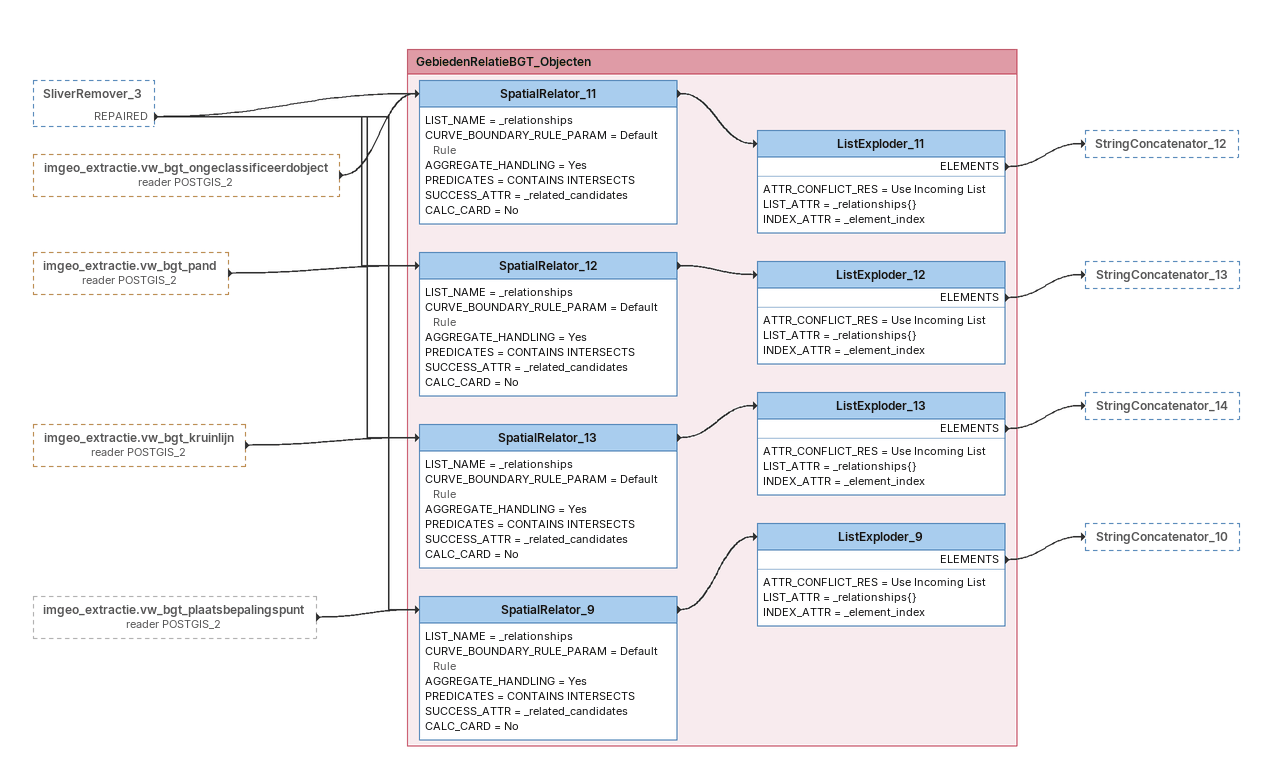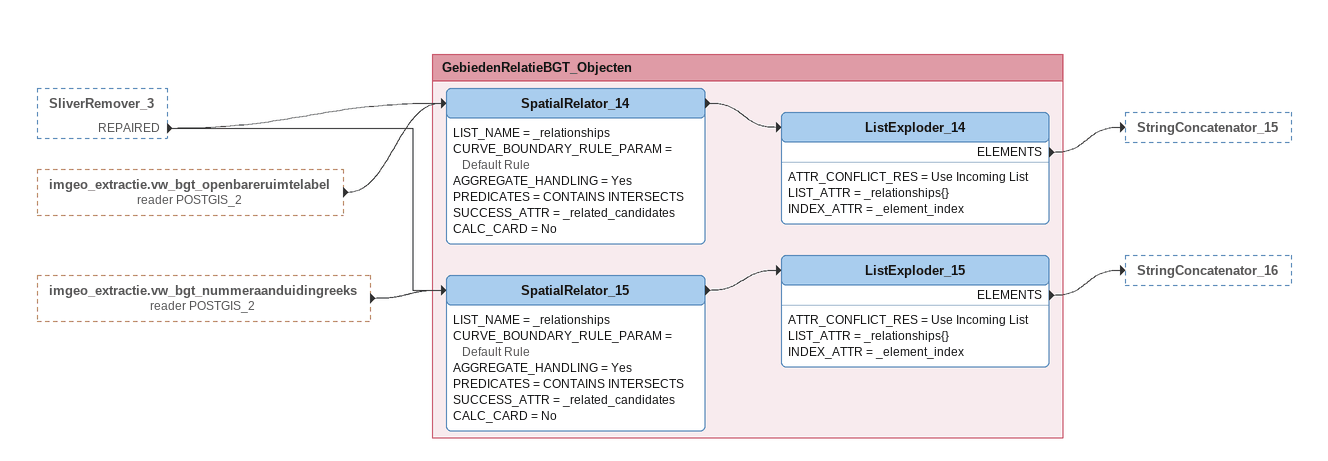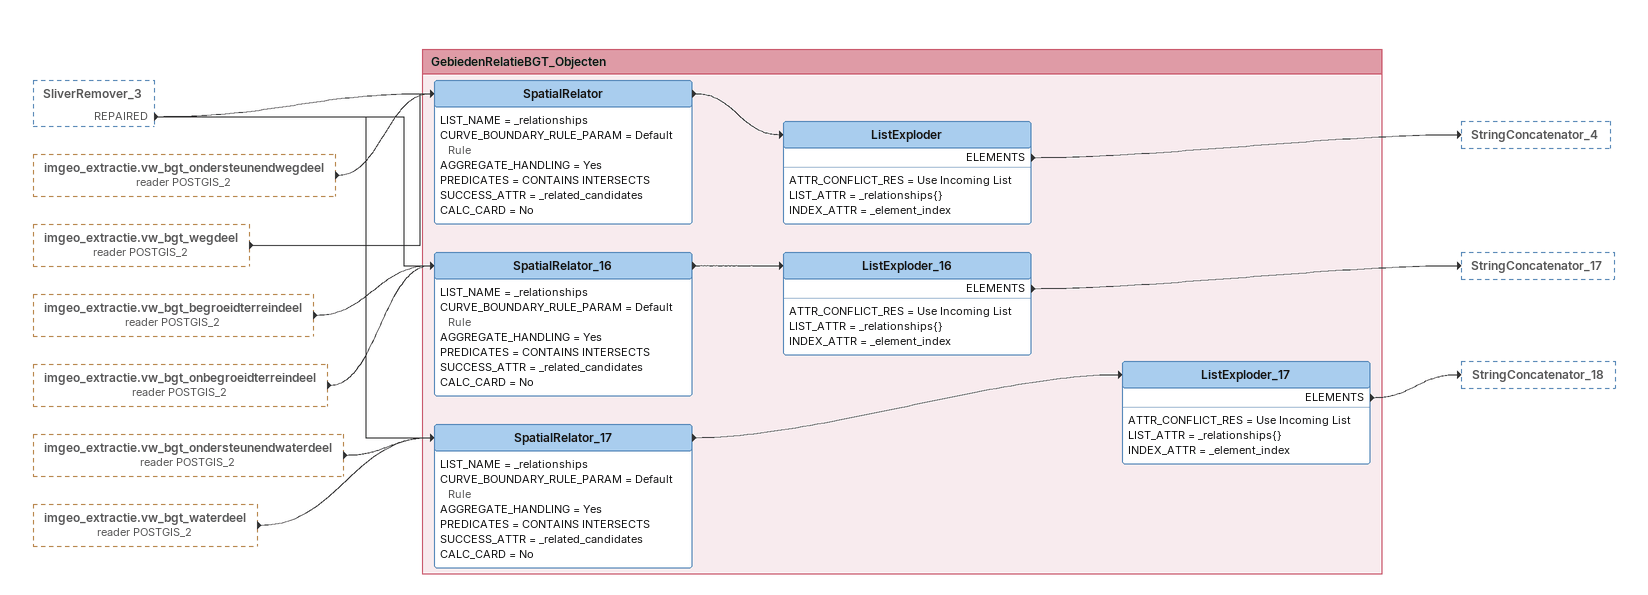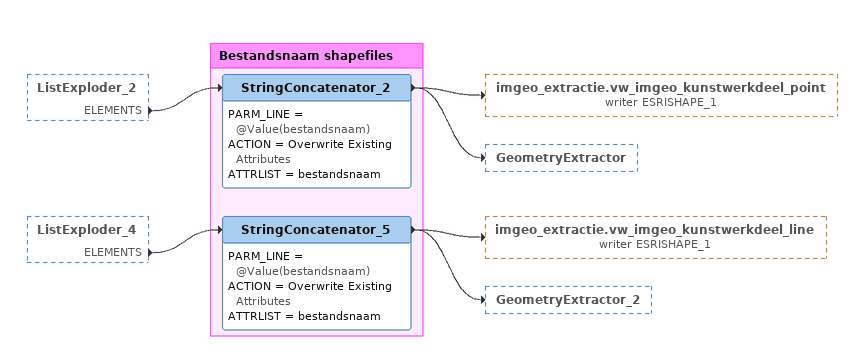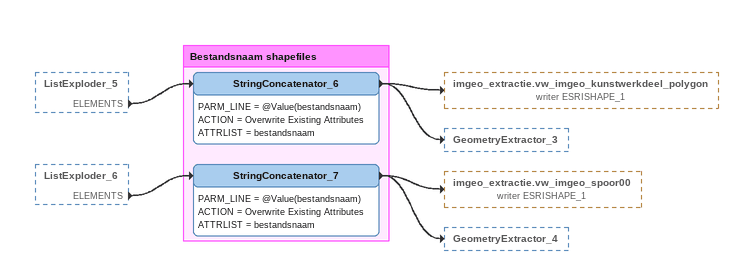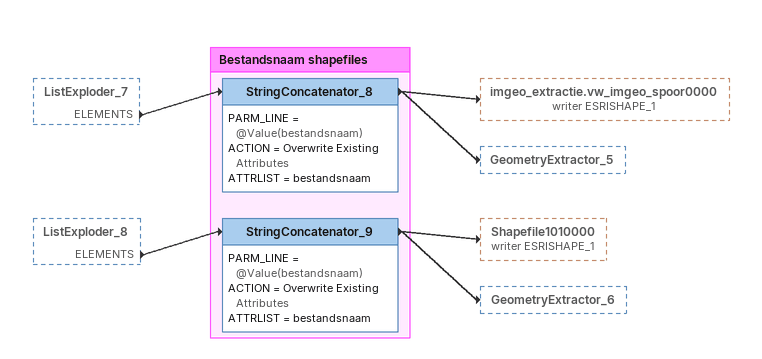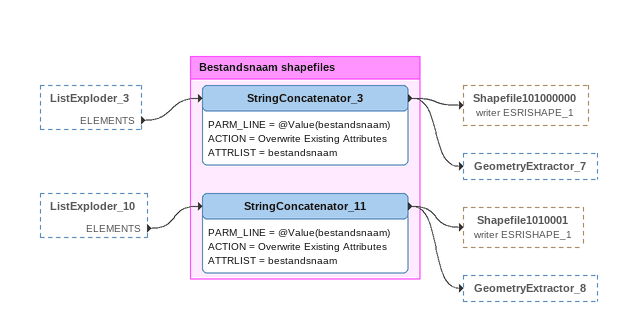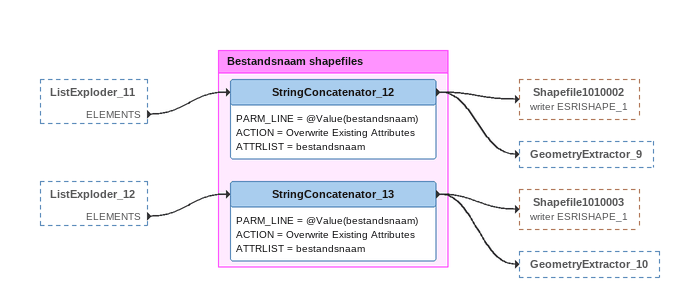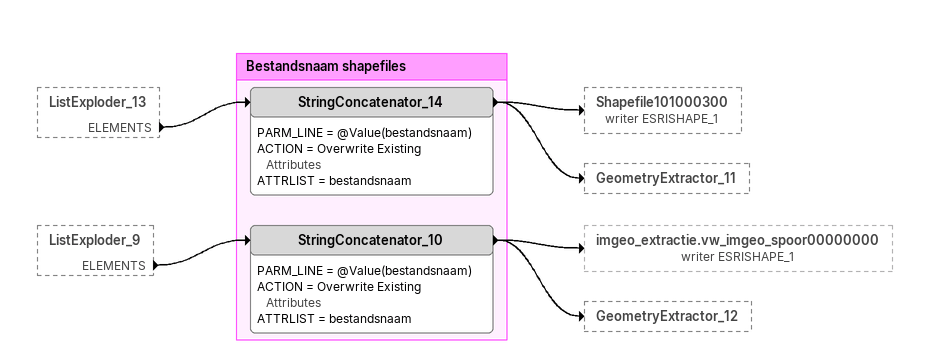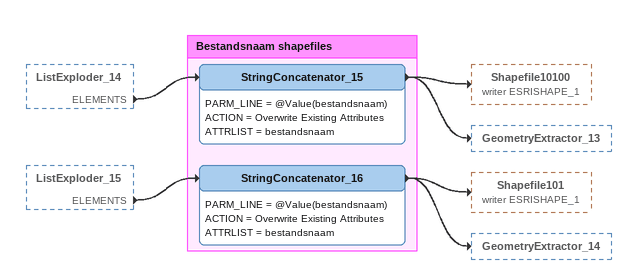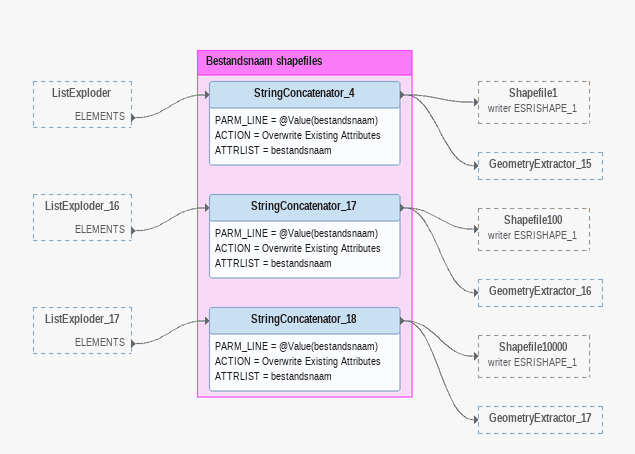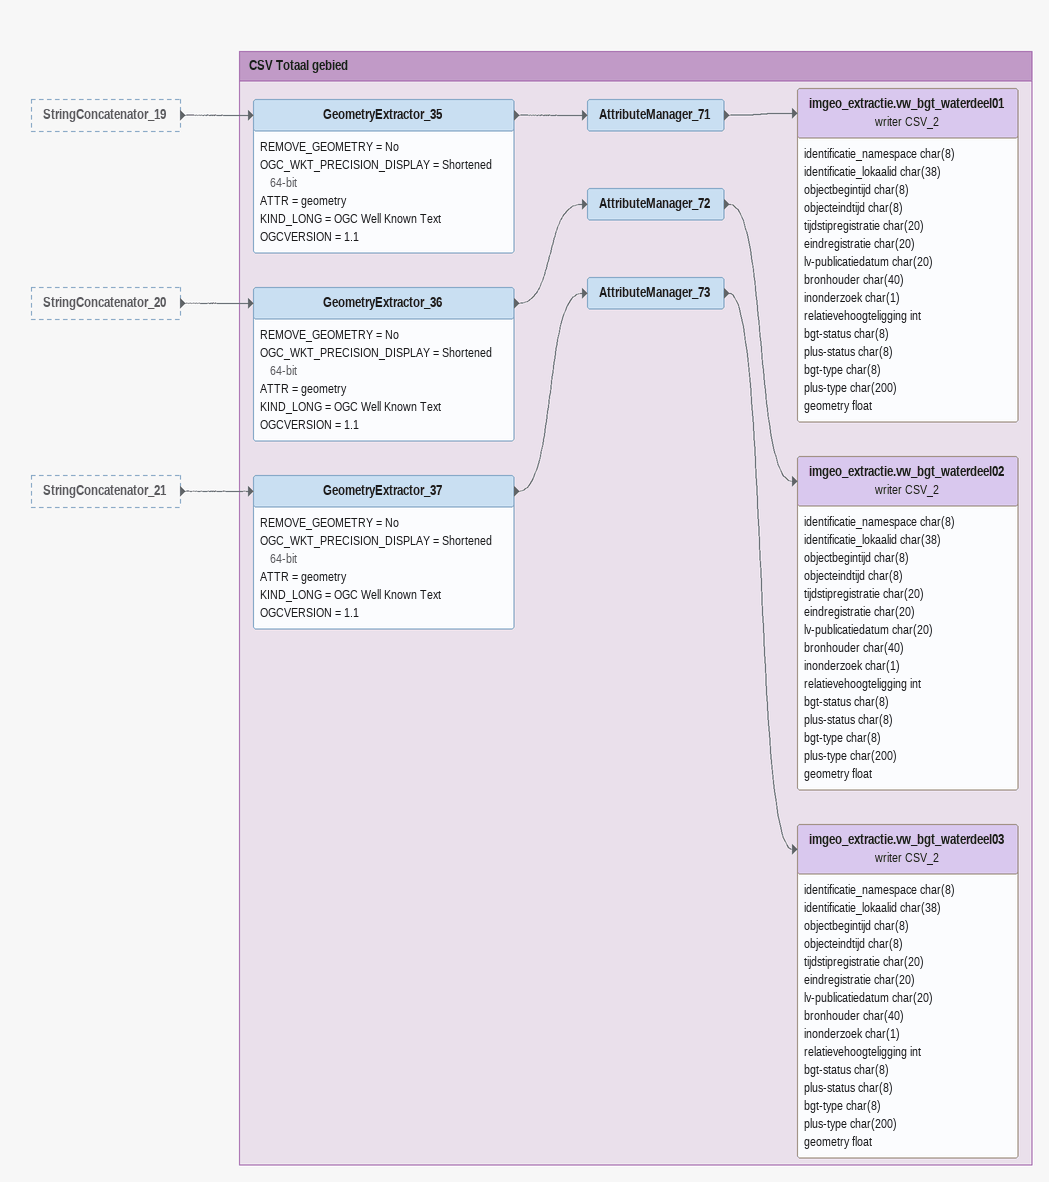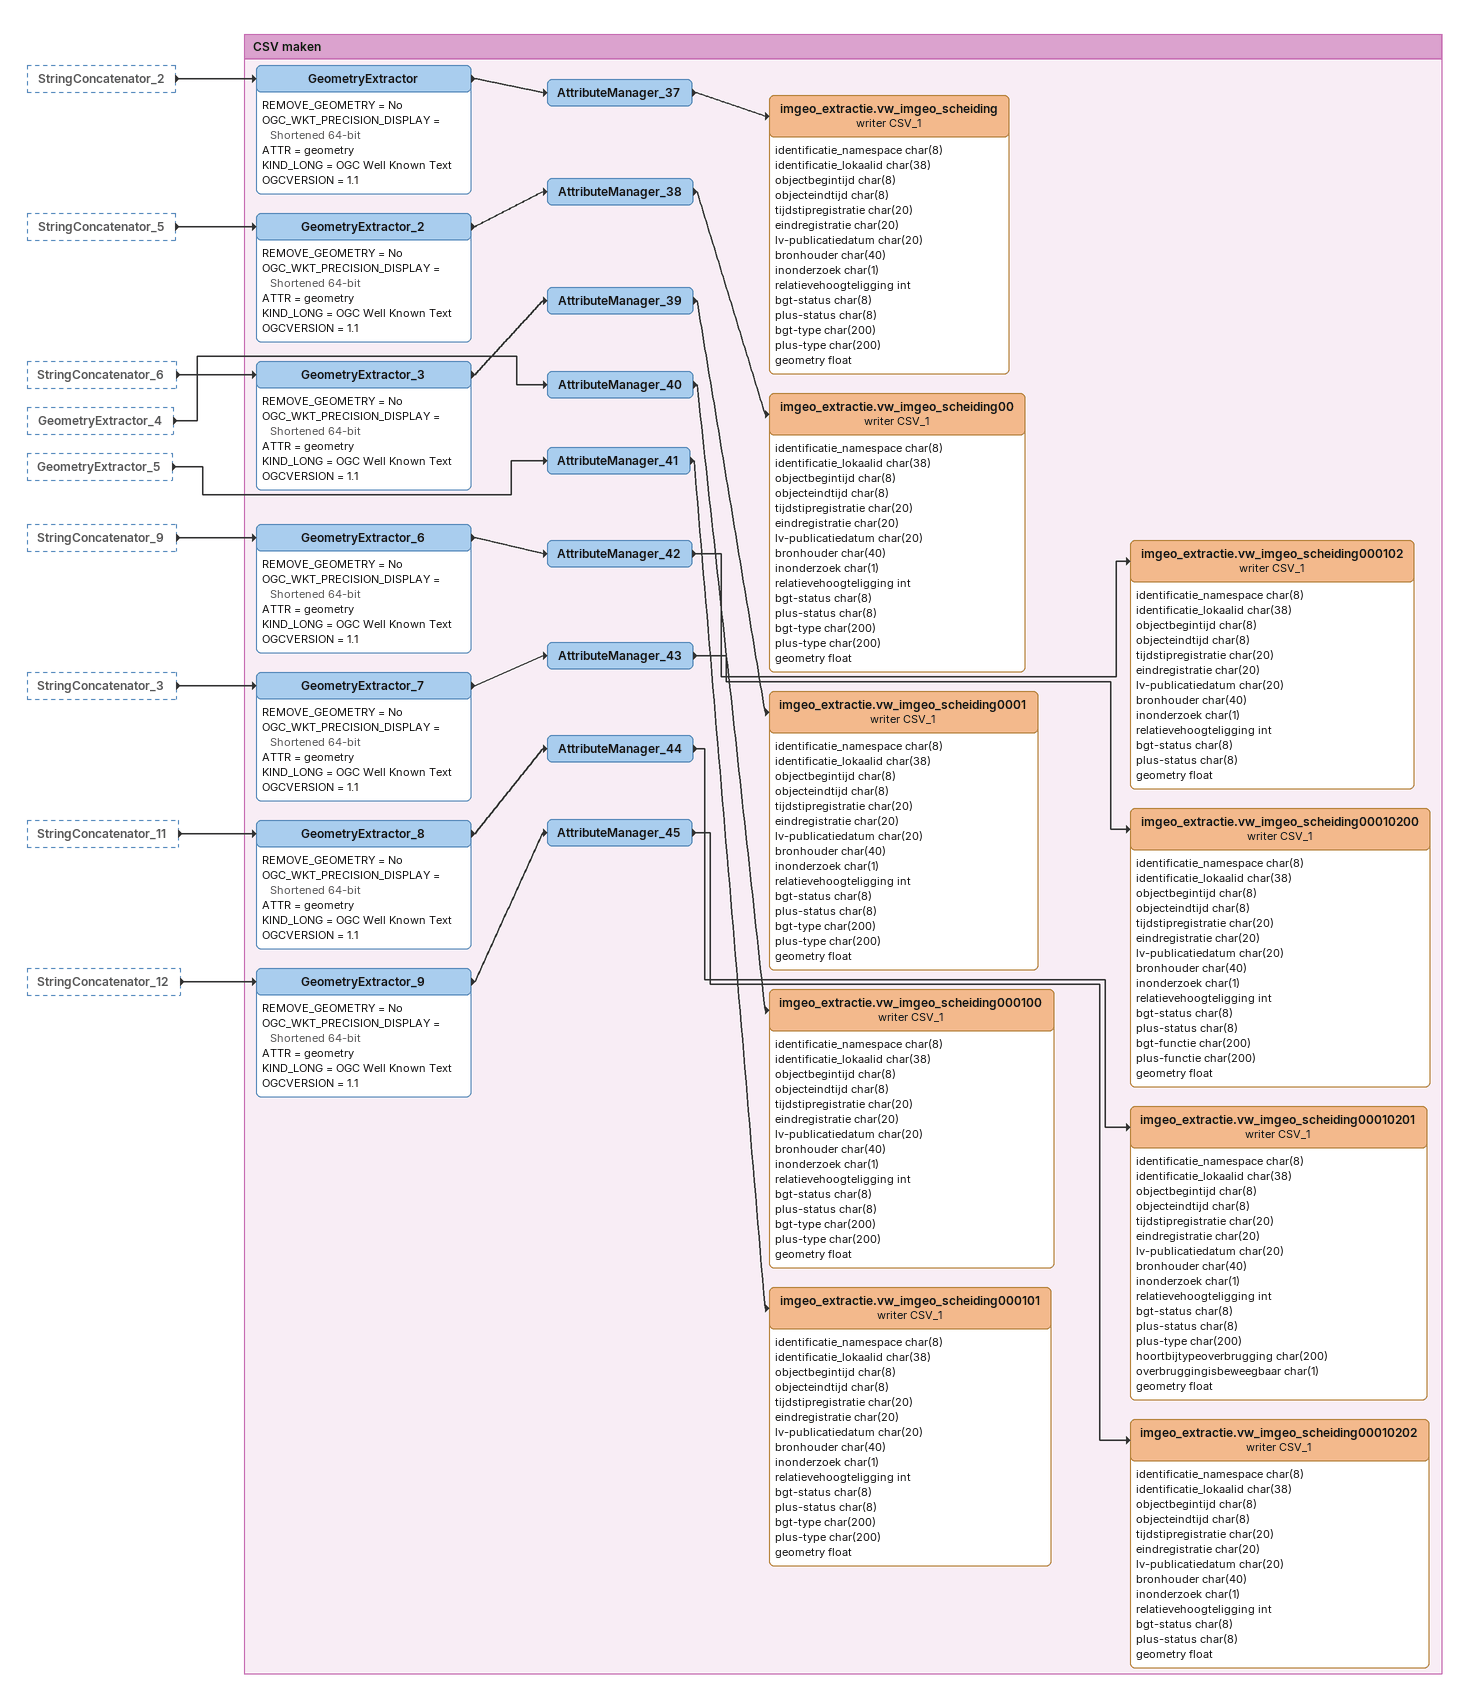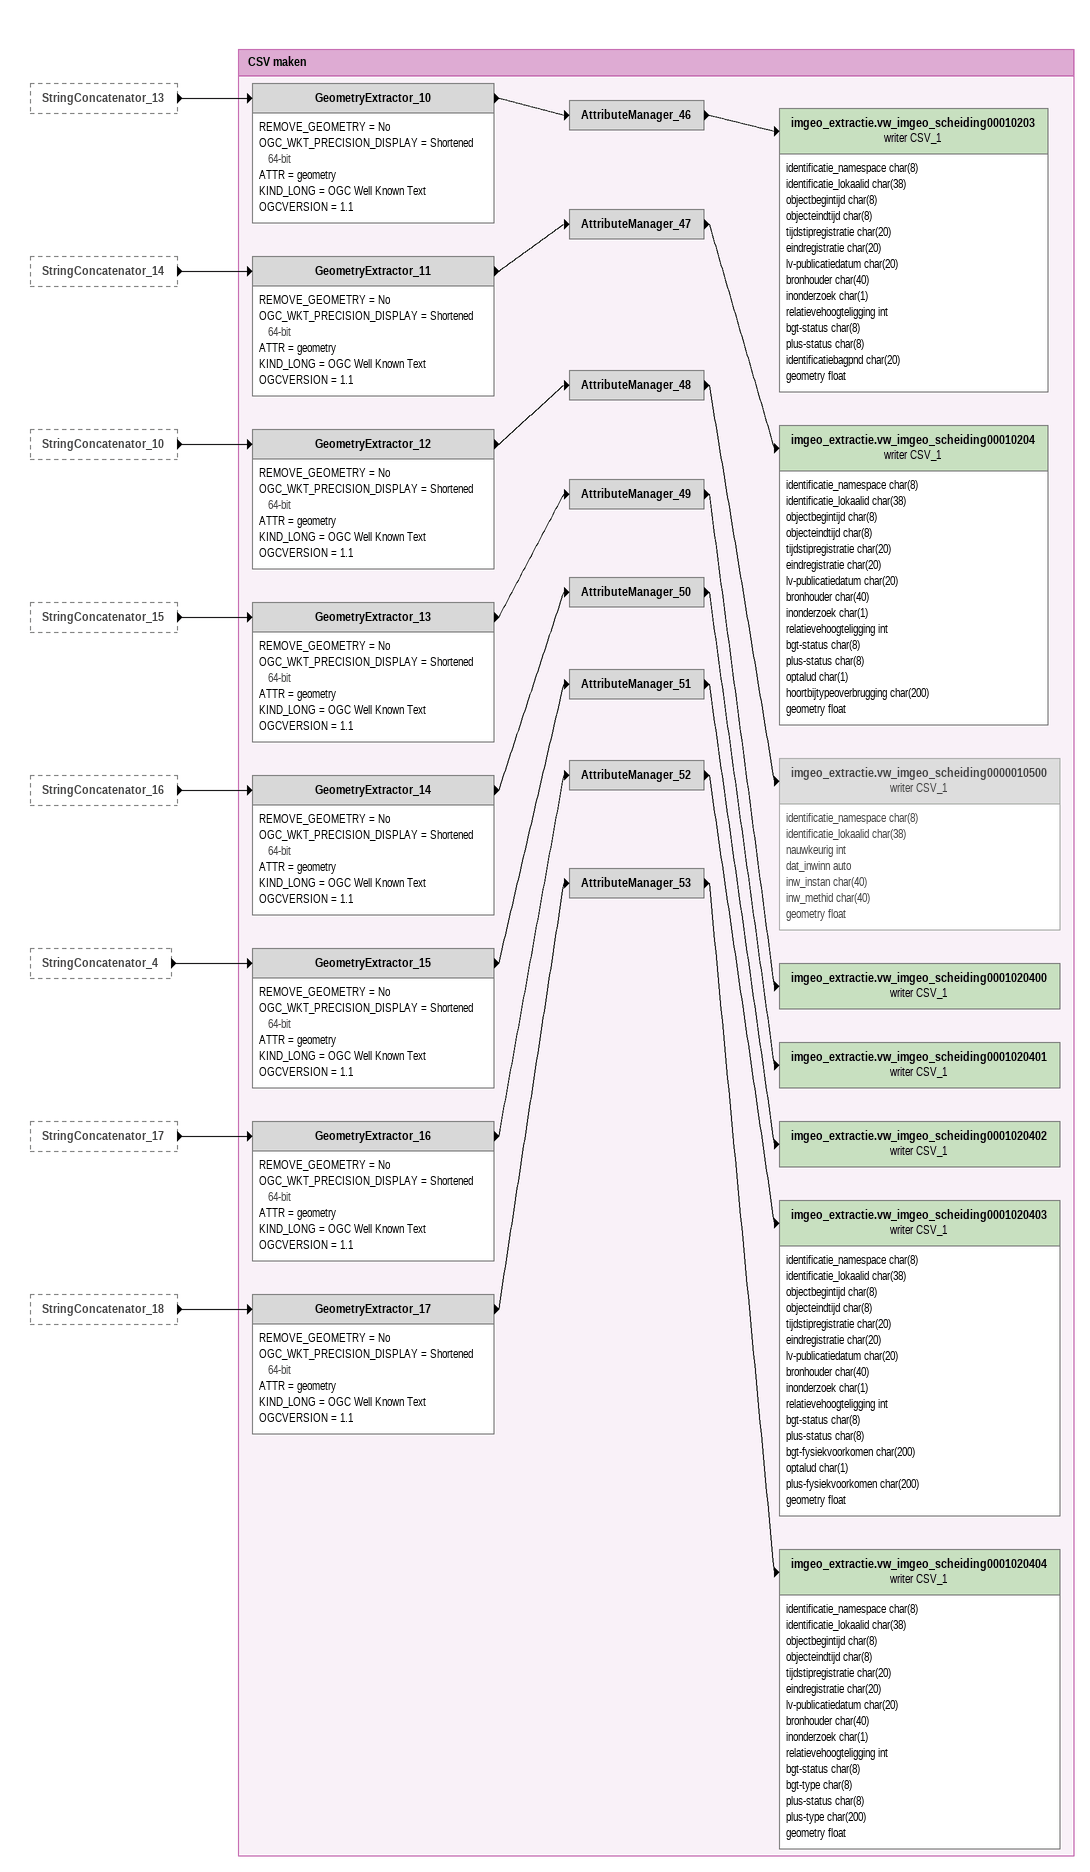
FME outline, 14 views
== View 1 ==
SliverRemover_3 [outside]
    REPAIRED -> SpatialRelator_9
    REPAIRED -> SpatialRelator_11
    REPAIRED -> SpatialRelator_12
    REPAIRED -> SpatialRelator_13
imgeo_extractie.vw_bgt_ongeclassificeerdobject (reader POSTGIS_2) [outside]
    -> SpatialRelator_11
imgeo_extractie.vw_bgt_pand (reader POSTGIS_2) [outside]
    -> SpatialRelator_12
imgeo_extractie.vw_bgt_kruinlijn (reader POSTGIS_2) [outside]
    -> SpatialRelator_13
imgeo_extractie.vw_bgt_plaatsbepalingspunt (reader POSTGIS_2) [outside]
    -> SpatialRelator_9

Bookmark: GebiedenRelatieBGT_Objecten
SpatialRelator_11
    LIST_NAME = _relationships
    CURVE_BOUNDARY_RULE_PARAM = Default Rule
    AGGREGATE_HANDLING = Yes
    PREDICATES = CONTAINS INTERSECTS
    SUCCESS_ATTR = _related_candidates
    CALC_CARD = No
    -> ListExploder_11
ListExploder_11
    ATTR_CONFLICT_RES = Use Incoming List
    LIST_ATTR = _relationships{}
    INDEX_ATTR = _element_index
    ELEMENTS -> StringConcatenator_12
SpatialRelator_12
    LIST_NAME = _relationships
    CURVE_BOUNDARY_RULE_PARAM = Default Rule
    AGGREGATE_HANDLING = Yes
    PREDICATES = CONTAINS INTERSECTS
    SUCCESS_ATTR = _related_candidates
    CALC_CARD = No
    -> ListExploder_12
ListExploder_12
    ATTR_CONFLICT_RES = Use Incoming List
    LIST_ATTR = _relationships{}
    INDEX_ATTR = _element_index
    ELEMENTS -> StringConcatenator_13
SpatialRelator_13
    LIST_NAME = _relationships
    CURVE_BOUNDARY_RULE_PARAM = Default Rule
    AGGREGATE_HANDLING = Yes
    PREDICATES = CONTAINS INTERSECTS
    SUCCESS_ATTR = _related_candidates
    CALC_CARD = No
    -> ListExploder_13
ListExploder_13
    ATTR_CONFLICT_RES = Use Incoming List
    LIST_ATTR = _relationships{}
    INDEX_ATTR = _element_index
    ELEMENTS -> StringConcatenator_14
SpatialRelator_9
    LIST_NAME = _relationships
    CURVE_BOUNDARY_RULE_PARAM = Default Rule
    AGGREGATE_HANDLING = Yes
    PREDICATES = CONTAINS INTERSECTS
    SUCCESS_ATTR = _related_candidates
    CALC_CARD = No
    -> ListExploder_9
ListExploder_9
    ATTR_CONFLICT_RES = Use Incoming List
    LIST_ATTR = _relationships{}
    INDEX_ATTR = _element_index
    ELEMENTS -> StringConcatenator_10

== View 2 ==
SliverRemover_3 [outside]
    REPAIRED -> SpatialRelator_14
    REPAIRED -> SpatialRelator_15
imgeo_extractie.vw_bgt_openbareruimtelabel (reader POSTGIS_2) [outside]
    -> SpatialRelator_14
imgeo_extractie.vw_bgt_nummeraanduidingreeks (reader POSTGIS_2) [outside]
    -> SpatialRelator_15

Bookmark: GebiedenRelatieBGT_Objecten
SpatialRelator_14
    LIST_NAME = _relationships
    CURVE_BOUNDARY_RULE_PARAM = Default Rule
    AGGREGATE_HANDLING = Yes
    PREDICATES = CONTAINS INTERSECTS
    SUCCESS_ATTR = _related_candidates
    CALC_CARD = No
    -> ListExploder_14
ListExploder_14
    ATTR_CONFLICT_RES = Use Incoming List
    LIST_ATTR = _relationships{}
    INDEX_ATTR = _element_index
    ELEMENTS -> StringConcatenator_15
SpatialRelator_15
    LIST_NAME = _relationships
    CURVE_BOUNDARY_RULE_PARAM = Default Rule
    AGGREGATE_HANDLING = Yes
    PREDICATES = CONTAINS INTERSECTS
    SUCCESS_ATTR = _related_candidates
    CALC_CARD = No
    -> ListExploder_15
ListExploder_15
    ATTR_CONFLICT_RES = Use Incoming List
    LIST_ATTR = _relationships{}
    INDEX_ATTR = _element_index
    ELEMENTS -> StringConcatenator_16

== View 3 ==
SliverRemover_3 [outside]
    REPAIRED -> SpatialRelator_16
    REPAIRED -> SpatialRelator_17
    REPAIRED -> SpatialRelator
imgeo_extractie.vw_bgt_ondersteunendwegdeel (reader POSTGIS_2) [outside]
    -> SpatialRelator
imgeo_extractie.vw_bgt_wegdeel (reader POSTGIS_2) [outside]
    -> SpatialRelator
imgeo_extractie.vw_bgt_begroeidterreindeel (reader POSTGIS_2) [outside]
    -> SpatialRelator_16
imgeo_extractie.vw_bgt_onbegroeidterreindeel (reader POSTGIS_2) [outside]
    -> SpatialRelator_16
imgeo_extractie.vw_bgt_ondersteunendwaterdeel (reader POSTGIS_2) [outside]
    -> SpatialRelator_17
imgeo_extractie.vw_bgt_waterdeel (reader POSTGIS_2) [outside]
    -> SpatialRelator_17

Bookmark: GebiedenRelatieBGT_Objecten
SpatialRelator
    LIST_NAME = _relationships
    CURVE_BOUNDARY_RULE_PARAM = Default Rule
    AGGREGATE_HANDLING = Yes
    PREDICATES = CONTAINS INTERSECTS
    SUCCESS_ATTR = _related_candidates
    CALC_CARD = No
    -> ListExploder
ListExploder
    ATTR_CONFLICT_RES = Use Incoming List
    LIST_ATTR = _relationships{}
    INDEX_ATTR = _element_index
    ELEMENTS -> StringConcatenator_4
SpatialRelator_16
    LIST_NAME = _relationships
    CURVE_BOUNDARY_RULE_PARAM = Default Rule
    AGGREGATE_HANDLING = Yes
    PREDICATES = CONTAINS INTERSECTS
    SUCCESS_ATTR = _related_candidates
    CALC_CARD = No
    -> ListExploder_16
ListExploder_16
    ATTR_CONFLICT_RES = Use Incoming List
    LIST_ATTR = _relationships{}
    INDEX_ATTR = _element_index
    ELEMENTS -> StringConcatenator_17
SpatialRelator_17
    LIST_NAME = _relationships
    CURVE_BOUNDARY_RULE_PARAM = Default Rule
    AGGREGATE_HANDLING = Yes
    PREDICATES = CONTAINS INTERSECTS
    SUCCESS_ATTR = _related_candidates
    CALC_CARD = No
    -> ListExploder_17
ListExploder_17
    ATTR_CONFLICT_RES = Use Incoming List
    LIST_ATTR = _relationships{}
    INDEX_ATTR = _element_index
    ELEMENTS -> StringConcatenator_18

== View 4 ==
ListExploder_2 [outside]
    ELEMENTS -> StringConcatenator_2
ListExploder_4 [outside]
    ELEMENTS -> StringConcatenator_5

Bookmark: Bestandsnaam shapefiles
StringConcatenator_2
    PARM_LINE = @Value(bestandsnaam)
    ACTION = Overwrite Existing Attributes
    ATTRLIST = bestandsnaam
    -> imgeo_extractie.vw_imgeo_kunstwerkdeel_point (writer ESRISHAPE_1)
    -> GeometryExtractor
StringConcatenator_5
    PARM_LINE = @Value(bestandsnaam)
    ACTION = Overwrite Existing Attributes
    ATTRLIST = bestandsnaam
    -> imgeo_extractie.vw_imgeo_kunstwerkdeel_line (writer ESRISHAPE_1)
    -> GeometryExtractor_2

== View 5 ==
ListExploder_5 [outside]
    ELEMENTS -> StringConcatenator_6
ListExploder_6 [outside]
    ELEMENTS -> StringConcatenator_7

Bookmark: Bestandsnaam shapefiles
StringConcatenator_6
    PARM_LINE = @Value(bestandsnaam)
    ACTION = Overwrite Existing Attributes
    ATTRLIST = bestandsnaam
    -> imgeo_extractie.vw_imgeo_kunstwerkdeel_polygon (writer ESRISHAPE_1)
    -> GeometryExtractor_3
StringConcatenator_7
    PARM_LINE = @Value(bestandsnaam)
    ACTION = Overwrite Existing Attributes
    ATTRLIST = bestandsnaam
    -> imgeo_extractie.vw_imgeo_spoor00 (writer ESRISHAPE_1)
    -> GeometryExtractor_4

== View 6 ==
ListExploder_7 [outside]
    ELEMENTS -> StringConcatenator_8
ListExploder_8 [outside]
    ELEMENTS -> StringConcatenator_9

Bookmark: Bestandsnaam shapefiles
StringConcatenator_8
    PARM_LINE = @Value(bestandsnaam)
    ACTION = Overwrite Existing Attributes
    ATTRLIST = bestandsnaam
    -> imgeo_extractie.vw_imgeo_spoor0000 (writer ESRISHAPE_1)
    -> GeometryExtractor_5
StringConcatenator_9
    PARM_LINE = @Value(bestandsnaam)
    ACTION = Overwrite Existing Attributes
    ATTRLIST = bestandsnaam
    -> Shapefile1010000 (writer ESRISHAPE_1)
    -> GeometryExtractor_6

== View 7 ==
ListExploder_3 [outside]
    ELEMENTS -> StringConcatenator_3
ListExploder_10 [outside]
    ELEMENTS -> StringConcatenator_11

Bookmark: Bestandsnaam shapefiles
StringConcatenator_3
    PARM_LINE = @Value(bestandsnaam)
    ACTION = Overwrite Existing Attributes
    ATTRLIST = bestandsnaam
    -> Shapefile101000000 (writer ESRISHAPE_1)
    -> GeometryExtractor_7
StringConcatenator_11
    PARM_LINE = @Value(bestandsnaam)
    ACTION = Overwrite Existing Attributes
    ATTRLIST = bestandsnaam
    -> Shapefile1010001 (writer ESRISHAPE_1)
    -> GeometryExtractor_8

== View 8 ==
ListExploder_11 [outside]
    ELEMENTS -> StringConcatenator_12
ListExploder_12 [outside]
    ELEMENTS -> StringConcatenator_13

Bookmark: Bestandsnaam shapefiles
StringConcatenator_12
    PARM_LINE = @Value(bestandsnaam)
    ACTION = Overwrite Existing Attributes
    ATTRLIST = bestandsnaam
    -> Shapefile1010002 (writer ESRISHAPE_1)
    -> GeometryExtractor_9
StringConcatenator_13
    PARM_LINE = @Value(bestandsnaam)
    ACTION = Overwrite Existing Attributes
    ATTRLIST = bestandsnaam
    -> Shapefile1010003 (writer ESRISHAPE_1)
    -> GeometryExtractor_10

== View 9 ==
ListExploder_13 [outside]
    ELEMENTS -> StringConcatenator_14
ListExploder_9 [outside]
    ELEMENTS -> StringConcatenator_10

Bookmark: Bestandsnaam shapefiles
StringConcatenator_14
    PARM_LINE = @Value(bestandsnaam)
    ACTION = Overwrite Existing Attributes
    ATTRLIST = bestandsnaam
    -> Shapefile101000300 (writer ESRISHAPE_1)
    -> GeometryExtractor_11
StringConcatenator_10
    PARM_LINE = @Value(bestandsnaam)
    ACTION = Overwrite Existing Attributes
    ATTRLIST = bestandsnaam
    -> imgeo_extractie.vw_imgeo_spoor00000000 (writer ESRISHAPE_1)
    -> GeometryExtractor_12

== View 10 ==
ListExploder_14 [outside]
    ELEMENTS -> StringConcatenator_15
ListExploder_15 [outside]
    ELEMENTS -> StringConcatenator_16

Bookmark: Bestandsnaam shapefiles
StringConcatenator_15
    PARM_LINE = @Value(bestandsnaam)
    ACTION = Overwrite Existing Attributes
    ATTRLIST = bestandsnaam
    -> Shapefile10100 (writer ESRISHAPE_1)
    -> GeometryExtractor_13
StringConcatenator_16
    PARM_LINE = @Value(bestandsnaam)
    ACTION = Overwrite Existing Attributes
    ATTRLIST = bestandsnaam
    -> Shapefile101 (writer ESRISHAPE_1)
    -> GeometryExtractor_14

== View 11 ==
ListExploder [outside]
    ELEMENTS -> StringConcatenator_4
ListExploder_16 [outside]
    ELEMENTS -> StringConcatenator_17
ListExploder_17 [outside]
    ELEMENTS -> StringConcatenator_18

Bookmark: Bestandsnaam shapefiles
StringConcatenator_4
    PARM_LINE = @Value(bestandsnaam)
    ACTION = Overwrite Existing Attributes
    ATTRLIST = bestandsnaam
    -> Shapefile1 (writer ESRISHAPE_1)
    -> GeometryExtractor_15
StringConcatenator_17
    PARM_LINE = @Value(bestandsnaam)
    ACTION = Overwrite Existing Attributes
    ATTRLIST = bestandsnaam
    -> Shapefile100 (writer ESRISHAPE_1)
    -> GeometryExtractor_16
StringConcatenator_18
    PARM_LINE = @Value(bestandsnaam)
    ACTION = Overwrite Existing Attributes
    ATTRLIST = bestandsnaam
    -> Shapefile10000 (writer ESRISHAPE_1)
    -> GeometryExtractor_17

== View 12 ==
StringConcatenator_19 [outside]
    -> GeometryExtractor_35
StringConcatenator_20 [outside]
    -> GeometryExtractor_36
StringConcatenator_21 [outside]
    -> GeometryExtractor_37

Bookmark: CSV Totaal gebied
GeometryExtractor_35
    REMOVE_GEOMETRY = No
    OGC_WKT_PRECISION_DISPLAY = Shortened 64-bit
    ATTR = geometry
    KIND_LONG = OGC Well Known Text
    OGCVERSION = 1.1
    -> AttributeManager_71
AttributeManager_71
    -> imgeo_extractie.vw_bgt_waterdeel01 (writer CSV_2)
imgeo_extractie.vw_bgt_waterdeel01 (writer CSV_2)
    attributes: identificatie_namespace char(8), identificatie_lokaalid char(38), objectbegintijd char(8), objecteindtijd char(8), tijdstipregistratie char(20), eindregistratie char(20), lv-publicatiedatum char(20), bronhouder char(40), inonderzoek char(1), relatievehoogteligging int, bgt-status char(8), plus-status char(8), bgt-type char(8), plus-type char(200), geometry float
GeometryExtractor_36
    REMOVE_GEOMETRY = No
    OGC_WKT_PRECISION_DISPLAY = Shortened 64-bit
    ATTR = geometry
    KIND_LONG = OGC Well Known Text
    OGCVERSION = 1.1
    -> AttributeManager_72
AttributeManager_72
    -> imgeo_extractie.vw_bgt_waterdeel02 (writer CSV_2)
imgeo_extractie.vw_bgt_waterdeel02 (writer CSV_2)
    attributes: identificatie_namespace char(8), identificatie_lokaalid char(38), objectbegintijd char(8), objecteindtijd char(8), tijdstipregistratie char(20), eindregistratie char(20), lv-publicatiedatum char(20), bronhouder char(40), inonderzoek char(1), relatievehoogteligging int, bgt-status char(8), plus-status char(8), bgt-type char(8), plus-type char(200), geometry float
GeometryExtractor_37
    REMOVE_GEOMETRY = No
    OGC_WKT_PRECISION_DISPLAY = Shortened 64-bit
    ATTR = geometry
    KIND_LONG = OGC Well Known Text
    OGCVERSION = 1.1
    -> AttributeManager_73
AttributeManager_73
    -> imgeo_extractie.vw_bgt_waterdeel03 (writer CSV_2)
imgeo_extractie.vw_bgt_waterdeel03 (writer CSV_2)
    attributes: identificatie_namespace char(8), identificatie_lokaalid char(38), objectbegintijd char(8), objecteindtijd char(8), tijdstipregistratie char(20), eindregistratie char(20), lv-publicatiedatum char(20), bronhouder char(40), inonderzoek char(1), relatievehoogteligging int, bgt-status char(8), plus-status char(8), bgt-type char(8), plus-type char(200), geometry float

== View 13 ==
StringConcatenator_2 [outside]
    -> GeometryExtractor
StringConcatenator_5 [outside]
    -> GeometryExtractor_2
StringConcatenator_6 [outside]
    -> GeometryExtractor_3
GeometryExtractor_4 [outside]
    -> AttributeManager_40
GeometryExtractor_5 [outside]
    -> AttributeManager_41
StringConcatenator_9 [outside]
    -> GeometryExtractor_6
StringConcatenator_3 [outside]
    -> GeometryExtractor_7
StringConcatenator_11 [outside]
    -> GeometryExtractor_8
StringConcatenator_12 [outside]
    -> GeometryExtractor_9

Bookmark: CSV maken
GeometryExtractor
    REMOVE_GEOMETRY = No
    OGC_WKT_PRECISION_DISPLAY = Shortened 64-bit
    ATTR = geometry
    KIND_LONG = OGC Well Known Text
    OGCVERSION = 1.1
    -> AttributeManager_37
AttributeManager_37
    -> imgeo_extractie.vw_imgeo_scheiding (writer CSV_1)
imgeo_extractie.vw_imgeo_scheiding (writer CSV_1)
    attributes: identificatie_namespace char(8), identificatie_lokaalid char(38), objectbegintijd char(8), objecteindtijd char(8), tijdstipregistratie char(20), eindregistratie char(20), lv-publicatiedatum char(20), bronhouder char(40), inonderzoek char(1), relatievehoogteligging int, bgt-status char(8), plus-status char(8), bgt-type char(200), plus-type char(200), geometry float
GeometryExtractor_2
    REMOVE_GEOMETRY = No
    OGC_WKT_PRECISION_DISPLAY = Shortened 64-bit
    ATTR = geometry
    KIND_LONG = OGC Well Known Text
    OGCVERSION = 1.1
    -> AttributeManager_38
AttributeManager_38
    -> imgeo_extractie.vw_imgeo_scheiding00 (writer CSV_1)
imgeo_extractie.vw_imgeo_scheiding00 (writer CSV_1)
    attributes: identificatie_namespace char(8), identificatie_lokaalid char(38), objectbegintijd char(8), objecteindtijd char(8), tijdstipregistratie char(20), eindregistratie char(20), lv-publicatiedatum char(20), bronhouder char(40), inonderzoek char(1), relatievehoogteligging int, bgt-status char(8), plus-status char(8), bgt-type char(200), plus-type char(200), geometry float
GeometryExtractor_3
    REMOVE_GEOMETRY = No
    OGC_WKT_PRECISION_DISPLAY = Shortened 64-bit
    ATTR = geometry
    KIND_LONG = OGC Well Known Text
    OGCVERSION = 1.1
    -> AttributeManager_39
AttributeManager_39
    -> imgeo_extractie.vw_imgeo_scheiding0001 (writer CSV_1)
imgeo_extractie.vw_imgeo_scheiding0001 (writer CSV_1)
    attributes: identificatie_namespace char(8), identificatie_lokaalid char(38), objectbegintijd char(8), objecteindtijd char(8), tijdstipregistratie char(20), eindregistratie char(20), lv-publicatiedatum char(20), bronhouder char(40), inonderzoek char(1), relatievehoogteligging int, bgt-status char(8), plus-status char(8), bgt-type char(200), plus-type char(200), geometry float
AttributeManager_40
    -> imgeo_extractie.vw_imgeo_scheiding000100 (writer CSV_1)
imgeo_extractie.vw_imgeo_scheiding000100 (writer CSV_1)
    attributes: identificatie_namespace char(8), identificatie_lokaalid char(38), objectbegintijd char(8), objecteindtijd char(8), tijdstipregistratie char(20), eindregistratie char(20), lv-publicatiedatum char(20), bronhouder char(40), inonderzoek char(1), relatievehoogteligging int, bgt-status char(8), plus-status char(8), bgt-type char(200), plus-type char(200), geometry float
AttributeManager_41
    -> imgeo_extractie.vw_imgeo_scheiding000101 (writer CSV_1)
imgeo_extractie.vw_imgeo_scheiding000101 (writer CSV_1)
    attributes: identificatie_namespace char(8), identificatie_lokaalid char(38), objectbegintijd char(8), objecteindtijd char(8), tijdstipregistratie char(20), eindregistratie char(20), lv-publicatiedatum char(20), bronhouder char(40), inonderzoek char(1), relatievehoogteligging int, bgt-status char(8), plus-status char(8), bgt-type char(200), plus-type char(200), geometry float
GeometryExtractor_6
    REMOVE_GEOMETRY = No
    OGC_WKT_PRECISION_DISPLAY = Shortened 64-bit
    ATTR = geometry
    KIND_LONG = OGC Well Known Text
    OGCVERSION = 1.1
    -> AttributeManager_42
AttributeManager_42
    -> imgeo_extractie.vw_imgeo_scheiding000102 (writer CSV_1)
imgeo_extractie.vw_imgeo_scheiding000102 (writer CSV_1)
    attributes: identificatie_namespace char(8), identificatie_lokaalid char(38), objectbegintijd char(8), objecteindtijd char(8), tijdstipregistratie char(20), eindregistratie char(20), lv-publicatiedatum char(20), bronhouder char(40), inonderzoek char(1), relatievehoogteligging int, bgt-status char(8), plus-status char(8), geometry float
GeometryExtractor_7
    REMOVE_GEOMETRY = No
    OGC_WKT_PRECISION_DISPLAY = Shortened 64-bit
    ATTR = geometry
    KIND_LONG = OGC Well Known Text
    OGCVERSION = 1.1
    -> AttributeManager_43
AttributeManager_43
    -> imgeo_extractie.vw_imgeo_scheiding00010200 (writer CSV_1)
imgeo_extractie.vw_imgeo_scheiding00010200 (writer CSV_1)
    attributes: identificatie_namespace char(8), identificatie_lokaalid char(38), objectbegintijd char(8), objecteindtijd char(8), tijdstipregistratie char(20), eindregistratie char(20), lv-publicatiedatum char(20), bronhouder char(40), inonderzoek char(1), relatievehoogteligging int, bgt-status char(8), plus-status char(8), bgt-functie char(200), plus-functie char(200), geometry float
GeometryExtractor_8
    REMOVE_GEOMETRY = No
    OGC_WKT_PRECISION_DISPLAY = Shortened 64-bit
    ATTR = geometry
    KIND_LONG = OGC Well Known Text
    OGCVERSION = 1.1
    -> AttributeManager_44
AttributeManager_44
    -> imgeo_extractie.vw_imgeo_scheiding00010201 (writer CSV_1)
imgeo_extractie.vw_imgeo_scheiding00010201 (writer CSV_1)
    attributes: identificatie_namespace char(8), identificatie_lokaalid char(38), objectbegintijd char(8), objecteindtijd char(8), tijdstipregistratie char(20), eindregistratie char(20), lv-publicatiedatum char(20), bronhouder char(40), inonderzoek char(1), relatievehoogteligging int, bgt-status char(8), plus-status char(8), plus-type char(200), hoortbijtypeoverbrugging char(200), overbruggingisbeweegbaar char(1), geometry float
GeometryExtractor_9
    REMOVE_GEOMETRY = No
    OGC_WKT_PRECISION_DISPLAY = Shortened 64-bit
    ATTR = geometry
    KIND_LONG = OGC Well Known Text
    OGCVERSION = 1.1
    -> AttributeManager_45
AttributeManager_45
    -> imgeo_extractie.vw_imgeo_scheiding00010202 (writer CSV_1)
imgeo_extractie.vw_imgeo_scheiding00010202 (writer CSV_1)
    attributes: identificatie_namespace char(8), identificatie_lokaalid char(38), objectbegintijd char(8), objecteindtijd char(8), tijdstipregistratie char(20), eindregistratie char(20), lv-publicatiedatum char(20), bronhouder char(40), inonderzoek char(1), relatievehoogteligging int, bgt-status char(8), plus-status char(8), geometry float

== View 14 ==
StringConcatenator_13 [outside]
    -> GeometryExtractor_10
StringConcatenator_14 [outside]
    -> GeometryExtractor_11
StringConcatenator_10 [outside]
    -> GeometryExtractor_12
StringConcatenator_15 [outside]
    -> GeometryExtractor_13
StringConcatenator_16 [outside]
    -> GeometryExtractor_14
StringConcatenator_4 [outside]
    -> GeometryExtractor_15
StringConcatenator_17 [outside]
    -> GeometryExtractor_16
StringConcatenator_18 [outside]
    -> GeometryExtractor_17

Bookmark: CSV maken
GeometryExtractor_10
    REMOVE_GEOMETRY = No
    OGC_WKT_PRECISION_DISPLAY = Shortened 64-bit
    ATTR = geometry
    KIND_LONG = OGC Well Known Text
    OGCVERSION = 1.1
    -> AttributeManager_46
AttributeManager_46
    -> imgeo_extractie.vw_imgeo_scheiding00010203 (writer CSV_1)
imgeo_extractie.vw_imgeo_scheiding00010203 (writer CSV_1)
    attributes: identificatie_namespace char(8), identificatie_lokaalid char(38), objectbegintijd char(8), objecteindtijd char(8), tijdstipregistratie char(20), eindregistratie char(20), lv-publicatiedatum char(20), bronhouder char(40), inonderzoek char(1), relatievehoogteligging int, bgt-status char(8), plus-status char(8), identificatiebagpnd char(20), geometry float
GeometryExtractor_11
    REMOVE_GEOMETRY = No
    OGC_WKT_PRECISION_DISPLAY = Shortened 64-bit
    ATTR = geometry
    KIND_LONG = OGC Well Known Text
    OGCVERSION = 1.1
    -> AttributeManager_47
AttributeManager_47
    -> imgeo_extractie.vw_imgeo_scheiding00010204 (writer CSV_1)
imgeo_extractie.vw_imgeo_scheiding00010204 (writer CSV_1)
    attributes: identificatie_namespace char(8), identificatie_lokaalid char(38), objectbegintijd char(8), objecteindtijd char(8), tijdstipregistratie char(20), eindregistratie char(20), lv-publicatiedatum char(20), bronhouder char(40), inonderzoek char(1), relatievehoogteligging int, bgt-status char(8), plus-status char(8), optalud char(1), hoortbijtypeoverbrugging char(200), geometry float
GeometryExtractor_12
    REMOVE_GEOMETRY = No
    OGC_WKT_PRECISION_DISPLAY = Shortened 64-bit
    ATTR = geometry
    KIND_LONG = OGC Well Known Text
    OGCVERSION = 1.1
    -> AttributeManager_48
AttributeManager_48
    -> imgeo_extractie.vw_imgeo_scheiding0000010500 (writer CSV_1)
imgeo_extractie.vw_imgeo_scheiding0000010500 (writer CSV_1) [off]
    attributes: identificatie_namespace char(8), identificatie_lokaalid char(38), nauwkeurig int, dat_inwinn auto, inw_instan char(40), inw_methid char(40), geometry float
GeometryExtractor_13
    REMOVE_GEOMETRY = No
    OGC_WKT_PRECISION_DISPLAY = Shortened 64-bit
    ATTR = geometry
    KIND_LONG = OGC Well Known Text
    OGCVERSION = 1.1
    -> AttributeManager_49
AttributeManager_49
    -> imgeo_extractie.vw_imgeo_scheiding0001020400 (writer CSV_1)
imgeo_extractie.vw_imgeo_scheiding0001020400 (writer CSV_1)
GeometryExtractor_14
    REMOVE_GEOMETRY = No
    OGC_WKT_PRECISION_DISPLAY = Shortened 64-bit
    ATTR = geometry
    KIND_LONG = OGC Well Known Text
    OGCVERSION = 1.1
    -> AttributeManager_50
AttributeManager_50
    -> imgeo_extractie.vw_imgeo_scheiding0001020401 (writer CSV_1)
imgeo_extractie.vw_imgeo_scheiding0001020401 (writer CSV_1)
GeometryExtractor_15
    REMOVE_GEOMETRY = No
    OGC_WKT_PRECISION_DISPLAY = Shortened 64-bit
    ATTR = geometry
    KIND_LONG = OGC Well Known Text
    OGCVERSION = 1.1
    -> AttributeManager_51
AttributeManager_51
    -> imgeo_extractie.vw_imgeo_scheiding0001020402 (writer CSV_1)
imgeo_extractie.vw_imgeo_scheiding0001020402 (writer CSV_1)
GeometryExtractor_16
    REMOVE_GEOMETRY = No
    OGC_WKT_PRECISION_DISPLAY = Shortened 64-bit
    ATTR = geometry
    KIND_LONG = OGC Well Known Text
    OGCVERSION = 1.1
    -> AttributeManager_52
AttributeManager_52
    -> imgeo_extractie.vw_imgeo_scheiding0001020403 (writer CSV_1)
imgeo_extractie.vw_imgeo_scheiding0001020403 (writer CSV_1)
    attributes: identificatie_namespace char(8), identificatie_lokaalid char(38), objectbegintijd char(8), objecteindtijd char(8), tijdstipregistratie char(20), eindregistratie char(20), lv-publicatiedatum char(20), bronhouder char(40), inonderzoek char(1), relatievehoogteligging int, bgt-status char(8), plus-status char(8), bgt-fysiekvoorkomen char(200), optalud char(1), plus-fysiekvoorkomen char(200), geometry float
GeometryExtractor_17
    REMOVE_GEOMETRY = No
    OGC_WKT_PRECISION_DISPLAY = Shortened 64-bit
    ATTR = geometry
    KIND_LONG = OGC Well Known Text
    OGCVERSION = 1.1
    -> AttributeManager_53
AttributeManager_53
    -> imgeo_extractie.vw_imgeo_scheiding0001020404 (writer CSV_1)
imgeo_extractie.vw_imgeo_scheiding0001020404 (writer CSV_1)
    attributes: identificatie_namespace char(8), identificatie_lokaalid char(38), objectbegintijd char(8), objecteindtijd char(8), tijdstipregistratie char(20), eindregistratie char(20), lv-publicatiedatum char(20), bronhouder char(40), inonderzoek char(1), relatievehoogteligging int, bgt-status char(8), bgt-type char(8), plus-status char(8), plus-type char(200), geometry float
